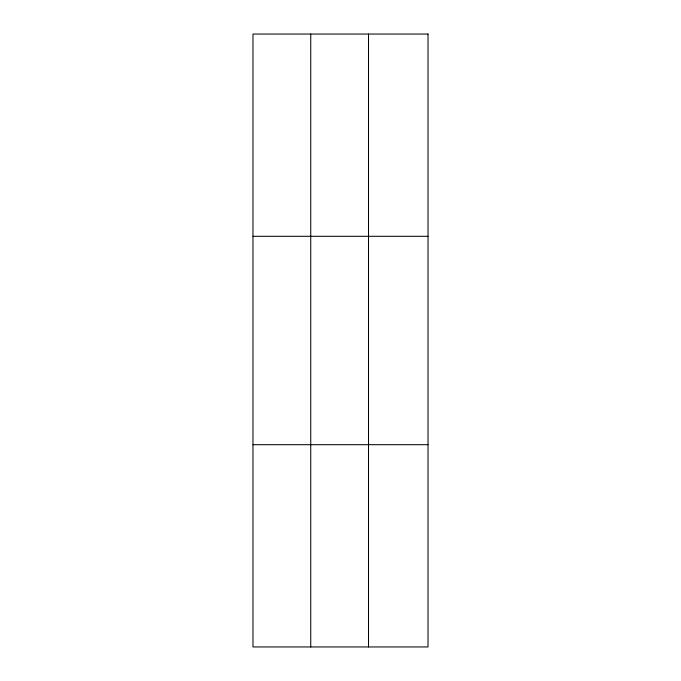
<?xml version="1.0" encoding="UTF-8"?>
<svg xmlns="http://www.w3.org/2000/svg" width="681" height="681" viewBox="0 0 681 681"><rect width="100%" height="100%" fill="white"/><g stroke="black" fill="none" stroke-linecap="round" stroke-linejoin="round"><path stroke-width="1.02" d="M310.74 646.95L310.74 34.05M368.506 646.95L368.506 34.05M252.974 236.307L428.026 236.307M252.974 444.693L428.026 444.693M428.026 34.05L428.026 646.95L252.974 646.95L252.974 34.05L428.026 34.05"/></g></svg>
